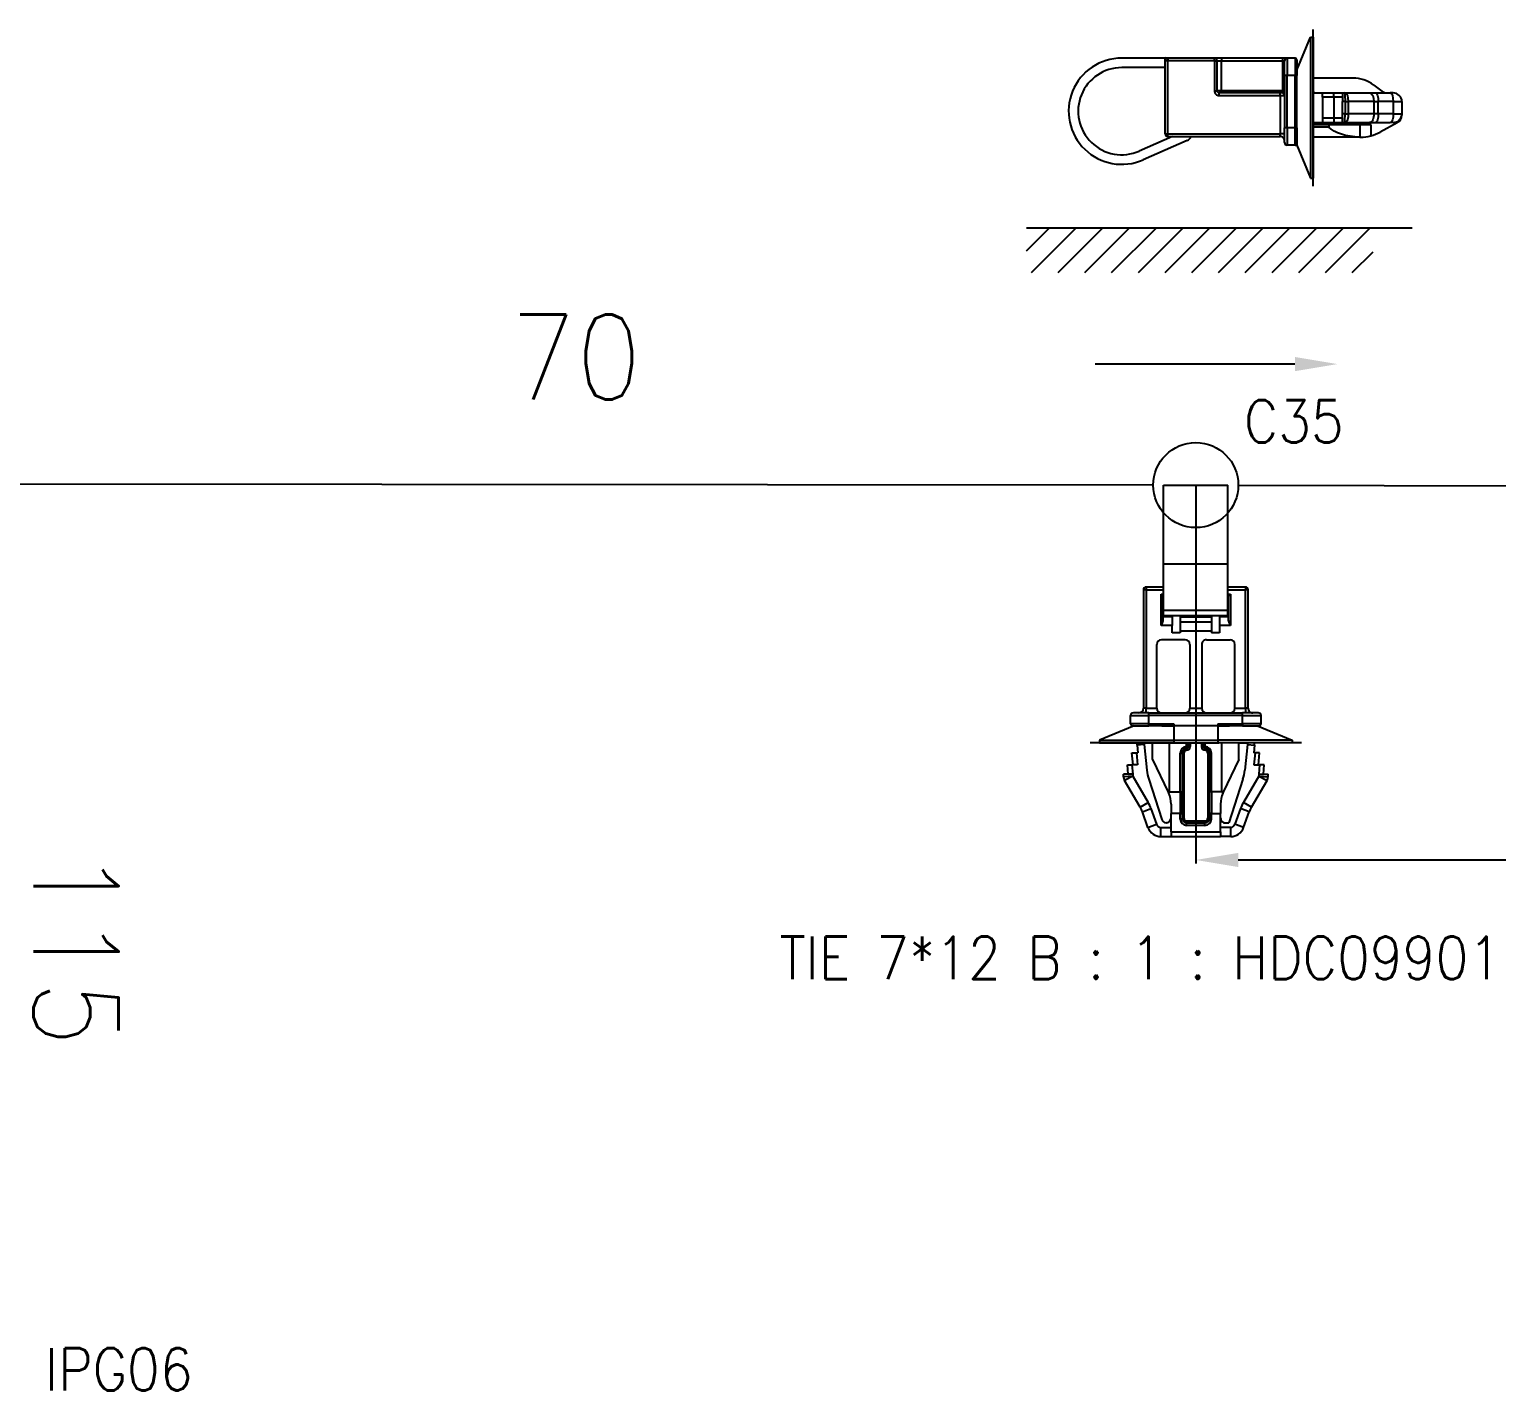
# Model space of a CAD drawing. Header units: inches. Extents: x 47316 to 59086, y 3141 to 11743.
# Drawn here: x 54160.4 to 54246.7, y 8569.3 to 8649.4 of the extents above; entities that cross this region are included whole.
import ezdxf

# ---------------------------------------------------------------- set-up
doc = ezdxf.new("R2010")
doc.units = ezdxf.units.IN
doc.header["$MEASUREMENT"] = 0
doc.styles.get("Standard").update_dxf_attribs({"font": ''})
doc.styles.get('Standard').set_extended_font_data('SimSun')
doc.linetypes.add('_VH_OTCON', pattern='A,0.0001,[7,VeSys.shx,S=0.1,R=0,X=0,Y=0],-0.4,[7,VeSys.shx,S=0.1,R=0,X=0,Y=0],-0.4,["X",Standard,S=1,R=0,X=-0.5,Y=-0.5],-0.0001,[7,VeSys.shx,S=0.1,R=0,X=0,Y=0],-0.4', length=1.2002)
doc.linetypes.add('_VH_UNTAPED', pattern='A,0.0001,[17,VeSys.shx,S=0.1,R=0,X=0,Y=0],-0.4', length=0.4001)

msp = doc.modelspace()

# ---------------------------------------------------------------- linework, layer by layer
at = {"color": 0, "lineweight": -2, "ltscale": 0.45}
msp.add_line((54235.89, 8640.182, 0), (54235.89, 8649.398, 0), dxfattribs=at)
at = {"color": 0, "lineweight": -2, "ltscale": 0.102775}
msp.add_line((54234.932, 8646.992, 0), (54235.736, 8648.937, 0), dxfattribs=at)
at = {"color": 0, "lineweight": -2, "ltscale": 0.404999}
for p, q in [((54235.736, 8648.937, 0), (54235.736, 8640.643, 0)), ((54235.89, 8648.937, 0), (54235.89, 8640.643, 0))]:
    msp.add_line(p, q, dxfattribs=at)
at = {"color": 0, "lineweight": -2, "ltscale": 0.0075}
for p, q in [((54235.736, 8648.937, 0), (54235.89, 8648.937, 0)), ((54227.354, 8647.709, 0), (54227.354, 8647.555, 0)), ((54230.094, 8647.555, 0), (54230.094, 8647.709, 0)), ((54230.503, 8647.709, 0), (54230.503, 8647.555, 0)), ((54234.087, 8647.709, 0), (54234.087, 8647.555, 0)), ((54227.354, 8647.555, 0), (54227.201, 8647.555, 0)), ((54230.094, 8647.555, 0), (54230.247, 8647.555, 0)), ((54234.369, 8646.685, 0), (54234.215, 8646.685, 0)), ((54230.094, 8645.789, 0), (54230.247, 8645.789, 0)), ((54230.375, 8645.507, 0), (54230.375, 8645.661, 0)), ((54233.959, 8645.507, 0), (54233.959, 8645.661, 0)), ((54227.201, 8643.254, 0), (54227.354, 8643.254, 0)), ((54227.354, 8643.101, 0), (54227.354, 8643.254, 0)), ((54233.959, 8643.101, 0), (54233.959, 8643.254, 0)), ((54234.369, 8643.613, 0), (54234.215, 8643.613, 0)), ((54235.736, 8640.643, 0), (54235.89, 8640.643, 0))]:
    msp.add_line(p, q, dxfattribs=at)
at = {"color": 0, "lineweight": -2, "ltscale": 0.125}
for p, q in [((54227.201, 8647.709, 0), (54224.641, 8647.709, 0)), ((54227.201, 8647.145, 0), (54224.641, 8647.145, 0))]:
    msp.add_line(p, q, dxfattribs=at)
at = {"color": 0, "lineweight": -2, "ltscale": 0.005579}
msp.add_line((54227.201, 8647.628, 0), (54227.201, 8647.742, 0), dxfattribs=at)
at = {"color": 0, "lineweight": -2, "ltscale": 0.003563}
msp.add_line((54227.201, 8647.555, 0), (54227.201, 8647.628, 0), dxfattribs=at)
at = {"color": 0, "lineweight": -2, "ltscale": 0.001345}
msp.add_line((54227.354, 8647.709, 0), (54227.327, 8647.709, 0), dxfattribs=at)
at = {"color": 0, "lineweight": -2, "ltscale": 0.13375}
for p, q in [((54230.094, 8647.709, 0), (54227.354, 8647.709, 0)), ((54230.094, 8647.555, 0), (54227.354, 8647.555, 0))]:
    msp.add_line(p, q, dxfattribs=at)
at = {"color": 0, "lineweight": -2, "ltscale": 0.02}
msp.add_line((54230.503, 8647.709, 0), (54230.094, 8647.709, 0), dxfattribs=at)
at = {"color": 0, "lineweight": -2, "ltscale": 0.175}
for p, q in [((54234.087, 8647.709, 0), (54230.503, 8647.709, 0)), ((54230.503, 8647.555, 0), (54234.087, 8647.555, 0)), ((54233.959, 8645.661, 0), (54230.375, 8645.661, 0)), ((54230.375, 8645.507, 0), (54233.959, 8645.507, 0)), ((54234.087, 8645.789, 0), (54230.503, 8645.789, 0))]:
    msp.add_line(p, q, dxfattribs=at)
at = {"color": 0, "lineweight": -2, "ltscale": 0.01375}
msp.add_line((54234.369, 8647.709, 0), (54234.087, 8647.709, 0), dxfattribs=at)
at = {"color": 0, "lineweight": -2, "ltscale": 0.05}
for p, q in [((54234.369, 8647.709, 0), (54234.369, 8646.685, 0)), ((54234.83, 8647.709, 0), (54234.83, 8646.685, 0)), ((54234.369, 8643.613, 0), (54234.369, 8642.589, 0)), ((54234.83, 8642.589, 0), (54234.83, 8643.613, 0))]:
    msp.add_line(p, q, dxfattribs=at)
at = {"color": 0, "lineweight": -2, "ltscale": 0.022501}
for p, q in [((54234.83, 8647.709, 0), (54234.369, 8647.709, 0)), ((54234.83, 8646.685, 0), (54234.369, 8646.685, 0)), ((54234.83, 8643.613, 0), (54234.369, 8643.613, 0)), ((54234.83, 8642.589, 0), (54234.369, 8642.589, 0))]:
    msp.add_line(p, q, dxfattribs=at)
at = {"color": 0, "lineweight": -2, "ltscale": 0.045}
for p, q in [((54234.932, 8647.606, 0), (54234.932, 8646.685, 0)), ((54234.932, 8643.613, 0), (54234.932, 8642.691, 0)), ((54236.811, 8643.792, 0), (54235.89, 8643.792, 0)), ((54236.811, 8643.648, 0), (54235.89, 8643.648, 0))]:
    msp.add_line(p, q, dxfattribs=at)
at = {"color": 0, "lineweight": -2, "ltscale": 0.208965}
msp.add_line((54227.201, 8643.275, 0), (54227.201, 8647.555, 0), dxfattribs=at)
at = {"color": 0, "lineweight": -2, "ltscale": 0.210001}
msp.add_line((54227.354, 8643.254, 0), (54227.354, 8647.555, 0), dxfattribs=at)
at = {"color": 0, "lineweight": -2, "ltscale": 0.08625}
for p, q in [((54230.094, 8647.555, 0), (54230.094, 8645.789, 0)), ((54230.247, 8645.789, 0), (54230.247, 8647.555, 0)), ((54230.503, 8645.789, 0), (54230.503, 8647.555, 0)), ((54234.087, 8647.555, 0), (54234.087, 8645.789, 0))]:
    msp.add_line(p, q, dxfattribs=at)
at = {"color": 0, "lineweight": -2, "ltscale": 0.0125}
for p, q in [((54230.247, 8647.555, 0), (54230.503, 8647.555, 0)), ((54230.503, 8645.789, 0), (54230.247, 8645.789, 0)), ((54233.959, 8645.507, 0), (54234.215, 8645.507, 0)), ((54236.453, 8645.405, 0), (54236.453, 8645.661, 0)), ((54237.118, 8645.405, 0), (54237.118, 8645.661, 0)), ((54236.453, 8644.176, 0), (54236.453, 8643.92, 0)), ((54237.118, 8644.176, 0), (54237.118, 8643.92, 0)), ((54234.215, 8643.254, 0), (54233.959, 8643.254, 0))]:
    msp.add_line(p, q, dxfattribs=at)
at = {"color": 0, "lineweight": -2, "ltscale": 0.00625}
for p, q in [((54234.087, 8647.555, 0), (54234.215, 8647.555, 0)), ((54230.503, 8645.789, 0), (54230.503, 8645.661, 0)), ((54234.087, 8645.661, 0), (54233.959, 8645.661, 0)), ((54234.215, 8645.789, 0), (54234.087, 8645.789, 0)), ((54234.087, 8645.789, 0), (54234.087, 8645.661, 0))]:
    msp.add_line(p, q, dxfattribs=at)
at = {"color": 0, "lineweight": -2, "ltscale": 0.0425}
for p, q in [((54234.215, 8646.685, 0), (54234.215, 8647.555, 0)), ((54234.215, 8642.742, 0), (54234.215, 8643.613, 0))]:
    msp.add_line(p, q, dxfattribs=at)
at = {"color": 0, "lineweight": -2, "ltscale": 0.15}
for p, q in [((54234.215, 8646.685, 0), (54234.215, 8643.613, 0)), ((54234.369, 8643.613, 0), (54234.369, 8646.685, 0)), ((54234.83, 8643.613, 0), (54234.83, 8646.685, 0)), ((54234.932, 8643.613, 0), (54234.932, 8646.685, 0))]:
    msp.add_line(p, q, dxfattribs=at)
at = {"color": 0, "lineweight": -2, "ltscale": 0.005}
for p, q in [((54234.83, 8646.685, 0), (54234.932, 8646.685, 0)), ((54234.83, 8643.613, 0), (54234.932, 8643.613, 0)), ((54234.83, 8642.589, 0), (54234.932, 8642.589, 0))]:
    msp.add_line(p, q, dxfattribs=at)
at = {"color": 0, "lineweight": -2, "ltscale": 0.114584}
msp.add_line((54238.236, 8646.531, 0), (54235.89, 8646.531, 0), dxfattribs=at)
at = {"color": 0, "lineweight": -2, "ltscale": 0.029166}
msp.add_line((54239.465, 8646.121, 0), (54239.943, 8645.763, 0), dxfattribs=at)
at = {"color": 0, "lineweight": -2, "ltscale": 0.110001}
msp.add_line((54233.959, 8645.507, 0), (54233.959, 8643.254, 0), dxfattribs=at)
at = {"color": 0, "lineweight": -2}
for p, q in [((54234.087, 8645.661, 0), (54234.09, 8645.66, 0)), ((54234.09, 8645.66, 0), (54234.097, 8645.658, 0)), ((54234.097, 8645.658, 0), (54234.122, 8645.636, 0)), ((54234.17, 8645.588, 0), (54234.208, 8645.536, 0)), ((54234.214, 8645.777, 0), (54234.207, 8645.745, 0)), ((54234.208, 8645.536, 0), (54234.215, 8645.507, 0)), ((54234.215, 8645.784, 0), (54234.214, 8645.777, 0)), ((54234.215, 8645.784, 0), (54234.215, 8645.785, 0)), ((54234.215, 8645.785, 0), (54234.215, 8645.784, 0)), ((54234.215, 8645.773, 0), (54234.215, 8645.784, 0)), ((54237.82, 8645.635, 0), (54237.748, 8645.661, 0)), ((54237.748, 8645.661, 0), (54237.749, 8645.66, 0)), ((54237.749, 8645.66, 0), (54237.749, 8645.66, 0)), ((54237.749, 8645.66, 0), (54237.75, 8645.659, 0)), ((54237.75, 8645.659, 0), (54237.752, 8645.656, 0)), ((54237.752, 8645.656, 0), (54237.755, 8645.646, 0)), ((54237.755, 8645.646, 0), (54237.766, 8645.536, 0)), ((54237.766, 8645.536, 0), (54237.776, 8645.149, 0)), ((54237.884, 8645.565, 0), (54237.82, 8645.635, 0)), ((54237.926, 8645.48, 0), (54237.884, 8645.565, 0)), ((54237.957, 8645.378, 0), (54237.926, 8645.48, 0)), ((54237.982, 8645.149, 0), (54237.957, 8645.378, 0)), ((54237.762, 8643.995, 0), (54237.776, 8644.432, 0)), ((54237.927, 8644.104, 0), (54237.969, 8644.267, 0)), ((54237.969, 8644.267, 0), (54237.982, 8644.432, 0)), ((54237.748, 8643.92, 0), (54237.786, 8643.927, 0)), ((54237.748, 8643.92, 0), (54237.75, 8643.921, 0)), ((54237.748, 8643.92, 0), (54237.748, 8643.92, 0)), ((54237.75, 8643.921, 0), (54237.751, 8643.923, 0)), ((54237.751, 8643.923, 0), (54237.753, 8643.929, 0)), ((54237.753, 8643.929, 0), (54237.762, 8643.995, 0)), ((54237.786, 8643.927, 0), (54237.855, 8643.978, 0)), ((54237.855, 8643.978, 0), (54237.927, 8644.104, 0)), ((54219.052, 8637.719, 0), (54241.708, 8637.719, 0)), ((54219.052, 8636.38, 0), (54220.391, 8637.719, 0)), ((54219.334, 8635.091, 0), (54221.963, 8637.719, 0)), ((54220.906, 8635.091, 0), (54223.534, 8637.719, 0)), ((54222.477, 8635.091, 0), (54225.106, 8637.719, 0)), ((54224.049, 8635.091, 0), (54226.677, 8637.719, 0)), ((54225.621, 8635.091, 0), (54228.249, 8637.719, 0)), ((54227.192, 8635.091, 0), (54229.82, 8637.719, 0)), ((54228.764, 8635.091, 0), (54231.392, 8637.719, 0)), ((54230.335, 8635.091, 0), (54232.963, 8637.719, 0)), ((54231.907, 8635.091, 0), (54234.535, 8637.719, 0)), ((54233.478, 8635.091, 0), (54236.106, 8637.719, 0)), ((54235.05, 8635.091, 0), (54237.678, 8637.719, 0)), ((54236.621, 8635.091, 0), (54239.25, 8637.719, 0)), ((54238.193, 8635.091, 0), (54239.415, 8636.313, 0)), ((54228.997, 8622.539), (54228.997, 8600.354)), ((54231.497, 8600.554), (54299.575, 8600.554))]:
    msp.add_line(p, q, dxfattribs=at)
at = {"color": 0, "lineweight": -2, "ltscale": 0.003308}
msp.add_line((54234.122, 8645.636, 0), (54234.17, 8645.588, 0), dxfattribs=at)
at = {"color": 0, "lineweight": -2, "ltscale": 2.74658e-05}
msp.add_line((54234.215, 8645.772, 0), (54234.215, 8645.773, 0), dxfattribs=at)
msp.add_line((54234.215, 8645.772, 0), (54234.215, 8645.773, 0), dxfattribs=at)
msp.add_line((54234.215, 8645.772, 0), (54234.215, 8645.773, 0), dxfattribs=at)
at = {"color": 0, "lineweight": -2, "ltscale": 0.001476}
for p, q in [((54235.987, 8645.661, 0), (54236.017, 8645.661, 0)), ((54235.987, 8643.92, 0), (54236.017, 8643.92, 0))]:
    msp.add_line(p, q, dxfattribs=at)
at = {"color": 0, "lineweight": -2, "ltscale": 0.021278}
for p, q in [((54236.017, 8645.661, 0), (54236.453, 8645.661, 0)), ((54236.017, 8643.92, 0), (54236.453, 8643.92, 0))]:
    msp.add_line(p, q, dxfattribs=at)
at = {"color": 0, "lineweight": -2, "ltscale": 0.0325}
for p, q in [((54236.453, 8645.661, 0), (54237.118, 8645.661, 0)), ((54237.118, 8645.405, 0), (54236.453, 8645.405, 0)), ((54237.118, 8644.176, 0), (54236.453, 8644.176, 0)), ((54236.453, 8643.92, 0), (54237.118, 8643.92, 0))]:
    msp.add_line(p, q, dxfattribs=at)
at = {"color": 0, "lineweight": -2, "ltscale": 0.060001}
for p, q in [((54236.453, 8645.405, 0), (54236.453, 8644.176, 0)), ((54237.118, 8645.405, 0), (54237.118, 8644.176, 0))]:
    msp.add_line(p, q, dxfattribs=at)
at = {"color": 0, "lineweight": -2, "ltscale": 0.025}
for p, q in [((54237.118, 8645.661, 0), (54237.63, 8645.661, 0)), ((54237.63, 8645.405, 0), (54237.118, 8645.405, 0)), ((54237.63, 8645.661, 0), (54237.63, 8645.149, 0)), ((54237.63, 8644.176, 0), (54237.118, 8644.176, 0)), ((54237.63, 8643.92, 0), (54237.63, 8644.432, 0)), ((54237.118, 8643.92, 0), (54237.63, 8643.92, 0))]:
    msp.add_line(p, q, dxfattribs=at)
at = {"color": 0, "lineweight": -2, "ltscale": 0.005732}
for p, q in [((54237.63, 8645.661, 0), (54237.748, 8645.661, 0)), ((54237.63, 8643.92, 0), (54237.748, 8643.92, 0))]:
    msp.add_line(p, q, dxfattribs=at)
at = {"color": 0, "lineweight": -2, "ltscale": 0.007086}
for p, q in [((54237.776, 8645.149, 0), (54237.63, 8645.149, 0)), ((54237.776, 8644.432, 0), (54237.63, 8644.432, 0))]:
    msp.add_line(p, q, dxfattribs=at)
at = {"color": 0, "lineweight": -2, "ltscale": 0.035001}
for p, q in [((54237.63, 8644.432, 0), (54237.63, 8645.149, 0)), ((54237.776, 8645.149, 0), (54237.776, 8644.432, 0)), ((54237.982, 8644.432, 0), (54237.982, 8645.149, 0)), ((54239.473, 8645.149, 0), (54239.473, 8644.432, 0)), ((54239.728, 8644.432, 0), (54239.728, 8645.149, 0)), ((54240.604, 8645.149, 0), (54240.604, 8644.432, 0)), ((54241.112, 8645.149, 0), (54241.112, 8644.432, 0))]:
    msp.add_line(p, q, dxfattribs=at)
at = {"color": 0, "lineweight": -2, "ltscale": 0.071613}
for p, q in [((54237.748, 8645.661, 0), (54239.214, 8645.661, 0)), ((54237.748, 8643.92, 0), (54239.214, 8643.92, 0))]:
    msp.add_line(p, q, dxfattribs=at)
at = {"color": 0, "lineweight": -2, "ltscale": 0.010089}
for p, q in [((54237.776, 8645.149, 0), (54237.982, 8645.149, 0)), ((54237.776, 8644.432, 0), (54237.982, 8644.432, 0))]:
    msp.add_line(p, q, dxfattribs=at)
at = {"color": 0, "lineweight": -2, "ltscale": 0.072781}
for p, q in [((54239.473, 8645.149, 0), (54237.982, 8645.149, 0)), ((54239.473, 8644.432, 0), (54237.982, 8644.432, 0))]:
    msp.add_line(p, q, dxfattribs=at)
at = {"color": 0, "lineweight": -2, "ltscale": 0.016626}
for p, q in [((54239.214, 8645.661, 0), (54239.555, 8645.661, 0)), ((54239.214, 8643.92, 0), (54239.555, 8643.92, 0))]:
    msp.add_line(p, q, dxfattribs=at)
at = {"color": 0, "lineweight": -2, "ltscale": 0.012469}
for p, q in [((54239.473, 8645.149, 0), (54239.728, 8645.149, 0)), ((54239.728, 8644.432, 0), (54239.473, 8644.432, 0))]:
    msp.add_line(p, q, dxfattribs=at)
at = {"color": 0, "lineweight": -2, "ltscale": 0.042757}
for p, q in [((54239.555, 8645.661, 0), (54240.431, 8645.661, 0)), ((54240.604, 8645.149, 0), (54239.728, 8645.149, 0)), ((54240.604, 8644.432, 0), (54239.728, 8644.432, 0)), ((54239.555, 8643.92, 0), (54240.431, 8643.92, 0))]:
    msp.add_line(p, q, dxfattribs=at)
at = {"color": 0, "lineweight": -2, "ltscale": 0.001286}
msp.add_line((54240.088, 8645.661, 0), (54240.088, 8645.687, 0), dxfattribs=at)
at = {"color": 0, "lineweight": -2, "ltscale": 0.008273}
for p, q in [((54240.6, 8645.661, 0), (54240.431, 8645.661, 0)), ((54240.6, 8643.92, 0), (54240.431, 8643.92, 0))]:
    msp.add_line(p, q, dxfattribs=at)
at = {"color": 0, "lineweight": -2, "ltscale": 0.024818}
for p, q in [((54240.604, 8645.149, 0), (54241.112, 8645.149, 0)), ((54240.604, 8644.432, 0), (54241.112, 8644.432, 0))]:
    msp.add_line(p, q, dxfattribs=at)
at = {"color": 0, "lineweight": -2, "ltscale": 0.00419}
msp.add_line((54241.112, 8644.432, 0), (54241.112, 8644.346, 0), dxfattribs=at)
at = {"color": 0, "lineweight": -2, "ltscale": 9.00947e-05}
msp.add_line((54227.202, 8643.274, 0), (54227.201, 8643.275, 0), dxfattribs=at)
at = {"color": 0, "lineweight": -2, "ltscale": 0.000974045}
msp.add_line((54227.201, 8643.254, 0), (54227.202, 8643.274, 0), dxfattribs=at)
at = {"color": 0, "lineweight": -2, "ltscale": 0.3225}
for p, q in [((54227.354, 8643.254, 0), (54233.959, 8643.254, 0)), ((54227.354, 8643.101, 0), (54233.959, 8643.101, 0))]:
    msp.add_line(p, q, dxfattribs=at)
at = {"color": 0, "lineweight": -2, "ltscale": 0.089438}
msp.add_line((54238.643, 8643.792, 0), (54236.811, 8643.792, 0), dxfattribs=at)
at = {"color": 0, "lineweight": -2, "ltscale": 0.007027}
msp.add_line((54236.811, 8643.792, 0), (54236.811, 8643.648, 0), dxfattribs=at)
at = {"color": 0, "lineweight": -2, "ltscale": 0.036124}
msp.add_line((54238.643, 8643.792, 0), (54238.643, 8643.052, 0), dxfattribs=at)
at = {"color": 0, "lineweight": -2, "ltscale": 0.032304}
msp.add_line((54239.305, 8643.792, 0), (54238.643, 8643.792, 0), dxfattribs=at)
at = {"color": 0, "lineweight": -2, "ltscale": 0.031718}
msp.add_line((54239.305, 8643.142, 0), (54239.305, 8643.792, 0), dxfattribs=at)
at = {"color": 0, "lineweight": -2, "ltscale": 0.056026}
msp.add_line((54240.842, 8643.895, 0), (54239.83, 8643.353, 0), dxfattribs=at)
at = {"color": 0, "lineweight": -2, "ltscale": 0.103879}
msp.add_line((54227.62, 8643.101, 0), (54225.673, 8642.243, 0), dxfattribs=at)
at = {"color": 0, "lineweight": -2, "ltscale": 0.137786}
msp.add_line((54228.482, 8642.865, 0), (54225.9, 8641.727, 0), dxfattribs=at)
at = {"color": 0, "lineweight": -2, "ltscale": 0.005023}
msp.add_line((54234.932, 8642.691, 0), (54234.932, 8642.589, 0), dxfattribs=at)
at = {"color": 0, "lineweight": -2, "ltscale": 0.102785}
msp.add_line((54234.932, 8642.588, 0), (54235.736, 8640.643, 0), dxfattribs=at)
at = {"color": 0, "lineweight": -2, "ltscale": 0.133392}
msp.add_line((54238.622, 8643.049, 0), (54235.89, 8643.049, 0), dxfattribs=at)
at = {"color": 0, "lineweight": -2, "ltscale": 0.003716}
msp.add_line((54238.698, 8643.051, 0), (54238.622, 8643.049, 0), dxfattribs=at)
at = {"color": 0, "lineweight": -2, "ltscale": 0.00267}
msp.add_line((54238.643, 8643.052, 0), (54238.698, 8643.051, 0), dxfattribs=at)
at = {"color": 7, "lineweight": -2}
msp.add_line((54234.825, 8629.714), (54223.077, 8629.714), dxfattribs=at)
at = {"color": 0, "linetype": '_VH_OTCON', "lineweight": -2, "ltscale": 5}
for p, q in [((54226.497, 8622.601), (54158.166, 8622.647)), ((54231.497, 8622.594), (54320.18, 8622.434))]:
    msp.add_line(p, q, dxfattribs=at)
at = {"color": 0, "lineweight": -3, "ltscale": 0.213993}
for p, q in [((54227.107, 8617.977), (54227.107, 8622.599)), ((54230.887, 8617.977), (54230.887, 8622.599))]:
    msp.add_line(p, q, dxfattribs=at)
at = {"color": 0, "lineweight": -3, "ltscale": 0.175}
for p, q in [((54227.107, 8622.599), (54230.887, 8622.599)), ((54227.107, 8617.977), (54230.887, 8617.977)), ((54227.107, 8615.253), (54230.887, 8615.253)), ((54227.107, 8614.931), (54230.887, 8614.931))]:
    msp.add_line(p, q, dxfattribs=at)
at = {"color": 0, "lineweight": -3, "ltscale": 0.126088}
for p, q in [((54227.107, 8615.253), (54227.107, 8617.977)), ((54230.887, 8615.253), (54230.887, 8617.977))]:
    msp.add_line(p, q, dxfattribs=at)
at = {"color": 0, "lineweight": -3, "ltscale": 0.047501}
for p, q in [((54227.107, 8616.605), (54226.081, 8616.605)), ((54231.913, 8616.605), (54230.887, 8616.605)), ((54226.081, 8616.443), (54227.107, 8616.443)), ((54230.887, 8616.443), (54231.913, 8616.443))]:
    msp.add_line(p, q, dxfattribs=at)
at = {"color": 0, "lineweight": -3, "ltscale": 0.0075}
for p, q in [((54226.081, 8616.605), (54226.081, 8616.443)), ((54231.913, 8616.605), (54231.913, 8616.443)), ((54226.081, 8616.443), (54225.919, 8616.443)), ((54232.075, 8616.443), (54231.913, 8616.443)), ((54226.081, 8609.477), (54225.919, 8609.477)), ((54226.243, 8609.045), (54226.243, 8609.207)), ((54231.751, 8609.045), (54231.751, 8609.207)), ((54232.075, 8609.477), (54231.913, 8609.477)), ((54223.327, 8607.603), (54223.327, 8607.441)), ((54227.701, 8607.603), (54227.701, 8607.441)), ((54230.293, 8607.603), (54230.293, 8607.441)), ((54234.667, 8607.603), (54234.667, 8607.441))]:
    msp.add_line(p, q, dxfattribs=at)
at = {"color": 0, "lineweight": -3, "ltscale": 0.3225}
for p, q in [((54225.919, 8616.443), (54225.919, 8609.477)), ((54226.081, 8616.443), (54226.081, 8609.477)), ((54231.913, 8609.477), (54231.913, 8616.443)), ((54232.075, 8609.477), (54232.075, 8616.443))]:
    msp.add_line(p, q, dxfattribs=at)
at = {"color": 0, "lineweight": -3, "ltscale": 0.006325}
for p, q in [((54227.055, 8616.089), (54226.959, 8616.186)), ((54230.939, 8616.089), (54231.036, 8616.186))]:
    msp.add_line(p, q, dxfattribs=at)
at = {"color": 0, "lineweight": -3, "ltscale": 0.08559}
for p, q in [((54226.959, 8614.337), (54226.959, 8616.186)), ((54231.036, 8616.186), (54231.036, 8614.337))]:
    msp.add_line(p, q, dxfattribs=at)
at = {"color": 0, "lineweight": -3, "ltscale": 0.006876}
for p, q in [((54226.959, 8616.186), (54227.107, 8616.186)), ((54230.887, 8616.186), (54231.036, 8616.186))]:
    msp.add_line(p, q, dxfattribs=at)
at = {"color": 0, "lineweight": -3, "ltscale": 0.002403}
for p, q in [((54227.107, 8616.089), (54227.055, 8616.089)), ((54230.939, 8616.089), (54230.887, 8616.089))]:
    msp.add_line(p, q, dxfattribs=at)
at = {"color": 0, "lineweight": -3, "ltscale": 0.065}
for p, q in [((54227.067, 8616.065), (54227.067, 8614.661)), ((54230.928, 8614.661), (54230.928, 8616.065))]:
    msp.add_line(p, q, dxfattribs=at)
at = {"color": 0, "lineweight": -3, "ltscale": 0.001875}
for p, q in [((54227.067, 8615.75), (54227.107, 8615.75)), ((54230.887, 8615.75), (54230.928, 8615.75)), ((54227.067, 8615.579), (54227.107, 8615.579)), ((54230.887, 8615.579), (54230.928, 8615.579))]:
    msp.add_line(p, q, dxfattribs=at)
at = {"color": 0, "lineweight": -3, "ltscale": 0.025}
for p, q in [((54227.067, 8614.877), (54227.607, 8614.877)), ((54227.607, 8614.877), (54227.607, 8614.337)), ((54230.388, 8614.877), (54230.388, 8614.337)), ((54230.388, 8614.877), (54230.928, 8614.877)), ((54225.29, 8605.605), (54224.75, 8605.605)), ((54232.704, 8605.605), (54233.244, 8605.605)), ((54228.079, 8603.285), (54227.539, 8603.285)), ((54229.915, 8603.285), (54230.455, 8603.285)), ((54226.948, 8601.933), (54226.948, 8602.473)), ((54231.047, 8601.933), (54231.047, 8602.473))]:
    msp.add_line(p, q, dxfattribs=at)
at = {"color": 0, "lineweight": -3, "ltscale": 0.014919}
for p, q in [((54227.107, 8614.931), (54227.107, 8615.253)), ((54230.887, 8614.931), (54230.887, 8615.253))]:
    msp.add_line(p, q, dxfattribs=at)
at = {"color": 0, "lineweight": -3, "ltscale": 0.001888}
for p, q in [((54228.079, 8614.931), (54228.079, 8614.89)), ((54229.915, 8614.931), (54229.915, 8614.89))]:
    msp.add_line(p, q, dxfattribs=at)
at = {"color": 0, "lineweight": -3, "ltscale": 0.003008}
for p, q in [((54228.079, 8614.89), (54228.079, 8614.825)), ((54229.915, 8614.89), (54229.915, 8614.825))]:
    msp.add_line(p, q, dxfattribs=at)
at = {"color": 0, "lineweight": -3, "ltscale": 0.085001}
for p, q in [((54229.915, 8614.89), (54228.079, 8614.89)), ((54229.915, 8614.825), (54228.079, 8614.825)), ((54229.915, 8614.535), (54228.079, 8614.535)), ((54229.915, 8614.004), (54228.079, 8614.004))]:
    msp.add_line(p, q, dxfattribs=at)
at = {"color": 0, "lineweight": -3, "ltscale": 0.013433}
for p, q in [((54228.079, 8614.825), (54228.079, 8614.535)), ((54229.915, 8614.825), (54229.915, 8614.535))]:
    msp.add_line(p, q, dxfattribs=at)
at = {"color": 0, "lineweight": -3, "ltscale": 0.03}
for p, q in [((54227.607, 8614.337), (54226.959, 8614.337)), ((54231.036, 8614.337), (54230.388, 8614.337))]:
    msp.add_line(p, q, dxfattribs=at)
at = {"color": 0, "lineweight": -3, "ltscale": 0.02}
for p, q in [((54227.607, 8613.905), (54227.607, 8614.337)), ((54230.388, 8614.337), (54230.388, 8613.905))]:
    msp.add_line(p, q, dxfattribs=at)
at = {"color": 0, "lineweight": -3, "ltscale": 0.024584}
for p, q in [((54228.079, 8614.535), (54228.079, 8614.004)), ((54229.915, 8614.535), (54229.915, 8614.004))]:
    msp.add_line(p, q, dxfattribs=at)
at = {"color": 0, "lineweight": -3, "ltscale": 0.004588}
for p, q in [((54228.079, 8614.004), (54228.079, 8613.905)), ((54229.915, 8614.004), (54229.915, 8613.905))]:
    msp.add_line(p, q, dxfattribs=at)
at = {"color": 0, "lineweight": -3, "ltscale": 0.17375}
for p, q in [((54226.702, 8609.477), (54226.702, 8613.23)), ((54228.646, 8613.23), (54228.646, 8609.477)), ((54229.348, 8613.23), (54229.348, 8609.477)), ((54231.292, 8609.477), (54231.292, 8613.23))]:
    msp.add_line(p, q, dxfattribs=at)
at = {"color": 0, "lineweight": -3, "ltscale": 0.064999}
for p, q in [((54228.376, 8613.5), (54226.972, 8613.5)), ((54229.618, 8613.5), (54231.022, 8613.5))]:
    msp.add_line(p, q, dxfattribs=at)
at = {"color": 0, "lineweight": -3, "ltscale": 0.021875}
for p, q in [((54228.079, 8613.905), (54227.607, 8613.905)), ((54230.388, 8613.905), (54229.915, 8613.905))]:
    msp.add_line(p, q, dxfattribs=at)
at = {"color": 0, "lineweight": -3, "ltscale": 0.05}
for p, q in [((54225.163, 8609.045), (54226.243, 8609.045)), ((54231.751, 8609.045), (54232.831, 8609.045)), ((54226.243, 8608.559), (54225.163, 8608.559)), ((54232.831, 8608.559), (54231.751, 8608.559)), ((54228.457, 8602.851), (54229.537, 8602.851)), ((54228.457, 8602.743), (54229.537, 8602.743)), ((54229.537, 8602.584), (54228.457, 8602.584))]:
    msp.add_line(p, q, dxfattribs=at)
at = {"color": 0, "lineweight": -3, "ltscale": 0.022501}
for p, q in [((54225.163, 8608.559), (54225.163, 8609.045)), ((54226.243, 8608.559), (54226.243, 8609.045)), ((54231.751, 8608.559), (54231.751, 8609.045)), ((54232.831, 8608.559), (54232.831, 8609.045))]:
    msp.add_line(p, q, dxfattribs=at)
at = {"color": 0, "lineweight": -3, "ltscale": 0.0425}
for p, q in [((54226.243, 8609.207), (54225.325, 8609.207)), ((54232.669, 8609.207), (54231.751, 8609.207))]:
    msp.add_line(p, q, dxfattribs=at)
at = {"color": 0, "lineweight": -3, "ltscale": 0.028751}
for p, q in [((54226.081, 8609.477), (54226.702, 8609.477)), ((54231.292, 8609.477), (54231.913, 8609.477))]:
    msp.add_line(p, q, dxfattribs=at)
at = {"color": 0, "lineweight": -3, "ltscale": 0.0125}
for p, q in [((54226.081, 8609.207), (54226.081, 8609.477)), ((54231.913, 8609.477), (54231.913, 8609.207))]:
    msp.add_line(p, q, dxfattribs=at)
at = {"color": 0, "lineweight": -3, "ltscale": 0.254999}
for p, q in [((54226.243, 8609.207), (54231.751, 8609.207)), ((54231.751, 8609.045), (54226.243, 8609.045))]:
    msp.add_line(p, q, dxfattribs=at)
at = {"color": 0, "lineweight": -3, "ltscale": 0.032501}
msp.add_line((54228.646, 8609.477), (54229.348, 8609.477), dxfattribs=at)
at = {"color": 0, "lineweight": -3, "ltscale": 0.102777}
for p, q in [((54225.379, 8608.451), (54223.327, 8607.603)), ((54232.616, 8608.451), (54234.667, 8607.603))]:
    msp.add_line(p, q, dxfattribs=at)
at = {"color": 0, "lineweight": -3, "ltscale": 0.045001}
for p, q in [((54225.271, 8608.451), (54226.243, 8608.451)), ((54231.751, 8608.451), (54232.723, 8608.451))]:
    msp.add_line(p, q, dxfattribs=at)
at = {"color": 0, "lineweight": -3, "ltscale": 0.067499}
for p, q in [((54226.243, 8608.559), (54227.701, 8608.559)), ((54230.293, 8608.559), (54231.751, 8608.559))]:
    msp.add_line(p, q, dxfattribs=at)
at = {"color": 0, "lineweight": -3, "ltscale": 0.005}
for p, q in [((54226.243, 8608.451), (54226.243, 8608.559)), ((54227.701, 8608.559), (54227.701, 8608.451)), ((54230.293, 8608.559), (54230.293, 8608.451)), ((54231.751, 8608.559), (54231.751, 8608.451)), ((54228.444, 8607.219), (54228.552, 8607.219)), ((54228.444, 8607.219), (54228.447, 8607.111)), ((54228.451, 8607.003), (54228.447, 8607.111)), ((54228.66, 8607.219), (54228.552, 8607.219)), ((54229.335, 8607.219), (54229.443, 8607.219)), ((54229.551, 8607.219), (54229.443, 8607.219)), ((54229.543, 8607.003), (54229.547, 8607.111)), ((54229.551, 8607.219), (54229.547, 8607.111)), ((54228.079, 8606.841), (54228.187, 8606.841)), ((54228.295, 8606.841), (54228.187, 8606.841)), ((54229.699, 8606.841), (54229.807, 8606.841)), ((54229.915, 8606.841), (54229.807, 8606.841)), ((54228.079, 8604.56), (54228.187, 8604.56)), ((54229.915, 8604.56), (54229.807, 8604.56)), ((54228.295, 8603.013), (54228.187, 8603.013)), ((54228.457, 8602.851), (54228.457, 8602.743)), ((54229.537, 8602.851), (54229.537, 8602.743)), ((54229.699, 8603.013), (54229.807, 8603.013))]:
    msp.add_line(p, q, dxfattribs=at)
at = {"color": 0, "lineweight": -3, "ltscale": 0.035016}
msp.add_line((54226.999, 8608.451), (54226.243, 8608.451), dxfattribs=at)
at = {"color": 0, "lineweight": -3, "ltscale": 0.032477}
msp.add_line((54227, 8608.451), (54227.701, 8608.451), dxfattribs=at)
at = {"color": 0, "lineweight": -3, "ltscale": 0.004885}
msp.add_line((54227.247, 8608.471), (54227.351, 8608.488), dxfattribs=at)
at = {"color": 0, "lineweight": -3, "ltscale": 0.120001}
for p, q in [((54230.293, 8608.451), (54227.701, 8608.451)), ((54227.701, 8607.603), (54230.293, 8607.603)), ((54227.701, 8607.441), (54230.293, 8607.441))]:
    msp.add_line(p, q, dxfattribs=at)
at = {"color": 0, "lineweight": -3, "ltscale": 0.039266}
msp.add_line((54227.701, 8608.451), (54227.701, 8607.603), dxfattribs=at)
at = {"color": 0, "lineweight": -3, "ltscale": 0.031544}
msp.add_line((54230.293, 8608.451), (54230.975, 8608.451), dxfattribs=at)
at = {"color": 0, "lineweight": -3, "ltscale": 0.039263}
msp.add_line((54230.293, 8608.451), (54230.293, 8607.603), dxfattribs=at)
at = {"color": 0, "lineweight": -3, "ltscale": 0.034947}
msp.add_line((54231.751, 8608.451), (54230.996, 8608.451), dxfattribs=at)
at = {"color": 0, "lineweight": -3, "ltscale": 0.224985}
for p, q in [((54227.647, 8607.441), (54222.787, 8607.441)), ((54235.207, 8607.441), (54230.347, 8607.441))]:
    msp.add_line(p, q, dxfattribs=at)
at = {"color": 0, "lineweight": -3, "ltscale": 0.202499}
for p, q in [((54223.327, 8607.603), (54227.701, 8607.603)), ((54223.327, 8607.441), (54227.701, 8607.441)), ((54234.667, 8607.603), (54230.293, 8607.603)), ((54234.667, 8607.441), (54230.293, 8607.441))]:
    msp.add_line(p, q, dxfattribs=at)
at = {"color": 0, "lineweight": -3, "ltscale": 0.006246}
for p, q in [((54225.553, 8607.306), (54225.541, 8607.441)), ((54232.442, 8607.306), (54232.453, 8607.441))]:
    msp.add_line(p, q, dxfattribs=at)
at = {"color": 0, "lineweight": -3, "ltscale": 0.018793}
for p, q in [((54225.957, 8607.338), (54225.553, 8607.306)), ((54232.037, 8607.338), (54232.442, 8607.306))]:
    msp.add_line(p, q, dxfattribs=at)
at = {"color": 0, "lineweight": -3, "ltscale": 0.02136}
for p, q in [((54225.553, 8607.306), (54225.593, 8606.847)), ((54232.442, 8607.306), (54232.401, 8606.847))]:
    msp.add_line(p, q, dxfattribs=at)
at = {"color": 0, "lineweight": -3, "ltscale": 0.004774}
for p, q in [((54225.946, 8607.441), (54225.957, 8607.338)), ((54232.048, 8607.441), (54232.037, 8607.338))]:
    msp.add_line(p, q, dxfattribs=at)
at = {"color": 0, "lineweight": -3, "ltscale": 0.02375}
for p, q in [((54225.946, 8607.441), (54226.459, 8607.441)), ((54225.946, 8607.441), (54226.459, 8607.441)), ((54232.048, 8607.441), (54231.535, 8607.441)), ((54231.535, 8607.441), (54232.048, 8607.441))]:
    msp.add_line(p, q, dxfattribs=at)
at = {"color": 0, "lineweight": -3, "ltscale": 0.070051}
for p, q in [((54225.957, 8607.338), (54226.12, 8605.834)), ((54232.037, 8607.338), (54231.874, 8605.834))]:
    msp.add_line(p, q, dxfattribs=at)
at = {"color": 0, "lineweight": -3, "ltscale": 0.045}
for p, q in [((54226.459, 8606.469), (54226.459, 8607.441)), ((54231.535, 8606.469), (54231.535, 8607.441))]:
    msp.add_line(p, q, dxfattribs=at)
at = {"color": 0, "lineweight": -3, "ltscale": 0.133392}
for p, q in [((54227.459, 8604.56), (54227.459, 8607.441)), ((54230.536, 8604.56), (54230.536, 8607.441))]:
    msp.add_line(p, q, dxfattribs=at)
at = {"color": 0, "lineweight": -3, "ltscale": 0.125}
msp.add_line((54227.647, 8607.441), (54230.347, 8607.441), dxfattribs=at)
at = {"color": 0, "lineweight": -3, "ltscale": 0.010281}
for p, q in [((54228.444, 8607.219), (54228.444, 8607.441)), ((54228.552, 8607.441), (54228.552, 8607.219)), ((54228.66, 8607.441), (54228.66, 8607.219)), ((54229.335, 8607.441), (54229.335, 8607.219)), ((54229.443, 8607.441), (54229.443, 8607.219)), ((54229.551, 8607.219), (54229.551, 8607.441))]:
    msp.add_line(p, q, dxfattribs=at)
at = {"color": 0, "lineweight": -3, "ltscale": 0.012549}
for p, q in [((54225.243, 8606.847), (54225.514, 8606.847)), ((54232.751, 8606.847), (54232.48, 8606.847))]:
    msp.add_line(p, q, dxfattribs=at)
at = {"color": 0, "lineweight": -3, "ltscale": 0.032624}
for p, q in [((54225.305, 8606.145), (54225.243, 8606.847)), ((54225.514, 8606.847), (54225.576, 8606.145)), ((54232.48, 8606.847), (54232.418, 8606.145)), ((54232.689, 8606.145), (54232.751, 8606.847))]:
    msp.add_line(p, q, dxfattribs=at)
at = {"color": 0, "lineweight": -3, "ltscale": 0.003627}
for p, q in [((54225.514, 8606.847), (54225.593, 8606.847)), ((54232.48, 8606.847), (54232.401, 8606.847))]:
    msp.add_line(p, q, dxfattribs=at)
at = {"color": 0, "lineweight": -3, "ltscale": 0.099102}
for p, q in [((54226.459, 8606.469), (54227.381, 8604.537)), ((54231.535, 8606.469), (54230.613, 8604.537))]:
    msp.add_line(p, q, dxfattribs=at)
at = {"color": 0, "lineweight": -3, "ltscale": 0.105621}
for p, q in [((54228.079, 8604.56), (54228.079, 8606.841)), ((54228.187, 8606.841), (54228.187, 8604.56)), ((54229.807, 8606.841), (54229.807, 8604.56)), ((54229.915, 8604.56), (54229.915, 8606.841))]:
    msp.add_line(p, q, dxfattribs=at)
at = {"color": 0, "lineweight": -3, "ltscale": 0.17723}
for p, q in [((54228.295, 8606.841), (54228.295, 8603.013)), ((54229.699, 8606.841), (54229.699, 8603.013))]:
    msp.add_line(p, q, dxfattribs=at)
at = {"color": 0, "lineweight": -3, "ltscale": 0.007086}
for p, q in [((54224.75, 8605.452), (54224.75, 8605.605)), ((54233.244, 8605.452), (54233.244, 8605.605))]:
    msp.add_line(p, q, dxfattribs=at)
at = {"color": 0, "lineweight": -3, "ltscale": 0.025037}
for p, q in [((54225.29, 8605.481), (54224.75, 8605.452)), ((54225.29, 8605.481), (54224.809, 8605.234)), ((54232.704, 8605.481), (54233.185, 8605.234)), ((54232.704, 8605.481), (54233.244, 8605.452))]:
    msp.add_line(p, q, dxfattribs=at)
at = {"color": 0, "lineweight": -3, "ltscale": 0.012547}
for p, q in [((54224.974, 8606.145), (54225.245, 8606.145)), ((54233.021, 8606.145), (54232.75, 8606.145))]:
    msp.add_line(p, q, dxfattribs=at)
at = {"color": 0, "lineweight": -3, "ltscale": 0.025095}
for p, q in [((54225.021, 8605.605), (54224.974, 8606.145)), ((54225.245, 8606.145), (54225.292, 8605.605)), ((54232.75, 8606.145), (54232.702, 8605.605)), ((54232.973, 8605.605), (54233.021, 8606.145))]:
    msp.add_line(p, q, dxfattribs=at)
at = {"color": 0, "lineweight": -3, "ltscale": 0.015334}
for p, q in [((54225.576, 8606.145), (54225.245, 8606.145)), ((54232.418, 8606.145), (54232.75, 8606.145))]:
    msp.add_line(p, q, dxfattribs=at)
at = {"color": 0, "lineweight": -3, "ltscale": 7.17163e-05}
for p, q in [((54225.292, 8605.605), (54225.29, 8605.605)), ((54232.702, 8605.605), (54232.704, 8605.605))]:
    msp.add_line(p, q, dxfattribs=at)
at = {"color": 0, "lineweight": -3, "ltscale": 0.005732}
for p, q in [((54225.29, 8605.605), (54225.29, 8605.481)), ((54232.704, 8605.605), (54232.704, 8605.481))]:
    msp.add_line(p, q, dxfattribs=at)
at = {"color": 0, "lineweight": -3, "ltscale": 0.082939}
for p, q in [((54225.29, 8605.481), (54226.194, 8603.934)), ((54232.704, 8605.481), (54231.8, 8603.934))]:
    msp.add_line(p, q, dxfattribs=at)
at = {"color": 0, "lineweight": -3, "ltscale": 0.11525}
msp.add_line((54226.233, 8605.301), (54226.993, 8602.93), dxfattribs=at)
at = {"color": 0, "lineweight": -3, "ltscale": 0.124371}
msp.add_line((54231.761, 8605.301), (54230.941, 8602.743), dxfattribs=at)
at = {"color": 0, "lineweight": -3, "ltscale": 0.084292}
for p, q in [((54225.728, 8603.662), (54224.809, 8605.234)), ((54232.266, 8603.662), (54233.185, 8605.234))]:
    msp.add_line(p, q, dxfattribs=at)
at = {"color": 0, "lineweight": -3, "ltscale": 0.002931}
for p, q in [((54227.381, 8604.537), (54227.407, 8604.479)), ((54230.613, 8604.537), (54230.587, 8604.479))]:
    msp.add_line(p, q, dxfattribs=at)
at = {"color": 0, "lineweight": -3, "ltscale": 0.004412}
for p, q in [((54227.407, 8604.479), (54227.459, 8604.56)), ((54230.587, 8604.479), (54230.536, 8604.56))]:
    msp.add_line(p, q, dxfattribs=at)
at = {"color": 0, "lineweight": -3, "ltscale": 0.028725}
for p, q in [((54227.459, 8604.56), (54228.079, 8604.56)), ((54230.536, 8604.56), (54229.915, 8604.56))]:
    msp.add_line(p, q, dxfattribs=at)
at = {"color": 0, "lineweight": -3, "ltscale": 0.059028}
for p, q in [((54228.079, 8604.56), (54228.079, 8603.285)), ((54229.915, 8604.56), (54229.915, 8603.285))]:
    msp.add_line(p, q, dxfattribs=at)
at = {"color": 0, "lineweight": -3, "ltscale": 0.056667}
for p, q in [((54228.187, 8603.336), (54228.187, 8604.56)), ((54229.807, 8603.336), (54229.807, 8604.56))]:
    msp.add_line(p, q, dxfattribs=at)
at = {"color": 0, "lineweight": -3, "ltscale": 0.025001}
for p, q in [((54225.728, 8603.662), (54226.194, 8603.934)), ((54225.854, 8603.392), (54226.362, 8603.575)), ((54232.141, 8603.392), (54231.632, 8603.575)), ((54232.266, 8603.662), (54231.8, 8603.934))]:
    msp.add_line(p, q, dxfattribs=at)
at = {"color": 0, "lineweight": -3, "ltscale": 0.045435}
for p, q in [((54226.362, 8603.575), (54226.694, 8602.652)), ((54231.632, 8603.575), (54231.301, 8602.652)), ((54226.185, 8602.469), (54225.854, 8603.392)), ((54231.809, 8602.469), (54232.141, 8603.392))]:
    msp.add_line(p, q, dxfattribs=at)
at = {"color": 0, "lineweight": -3, "ltscale": 0.025677}
for p, q in [((54227.539, 8603.839), (54227.539, 8603.285)), ((54230.455, 8603.839), (54230.455, 8603.285))]:
    msp.add_line(p, q, dxfattribs=at)
at = {"color": 0, "lineweight": -3, "ltscale": 0.000878906}
msp.add_line((54227.269, 8602.743), (54227.25, 8602.743), dxfattribs=at)
at = {"color": 0, "lineweight": -3, "ltscale": 0.049386}
for p, q in [((54227.539, 8602.218), (54227.539, 8603.285)), ((54230.455, 8602.218), (54230.455, 8603.285))]:
    msp.add_line(p, q, dxfattribs=at)
at = {"color": 0, "lineweight": -3, "ltscale": 0.014941}
for p, q in [((54228.079, 8602.962), (54228.079, 8603.285)), ((54229.915, 8602.962), (54229.915, 8603.285))]:
    msp.add_line(p, q, dxfattribs=at)
at = {"color": 0, "lineweight": -3, "ltscale": 0.014942}
for p, q in [((54228.187, 8603.336), (54228.187, 8603.013)), ((54229.807, 8603.336), (54229.807, 8603.013))]:
    msp.add_line(p, q, dxfattribs=at)
at = {"color": 0, "lineweight": -3, "ltscale": 0.007361}
for p, q in [((54228.457, 8602.584), (54228.457, 8602.743)), ((54229.537, 8602.584), (54229.537, 8602.743))]:
    msp.add_line(p, q, dxfattribs=at)
at = {"color": 0, "lineweight": -3, "ltscale": 0.009999}
msp.add_line((54230.725, 8602.743), (54230.941, 8602.743), dxfattribs=at)
at = {"color": 0, "lineweight": -3, "ltscale": 0.024999}
for p, q in [((54226.185, 8602.469), (54226.694, 8602.652)), ((54231.809, 8602.469), (54231.301, 8602.652))]:
    msp.add_line(p, q, dxfattribs=at)
at = {"color": 0, "lineweight": -3, "ltscale": 0.027379}
for p, q in [((54226.948, 8602.473), (54227.539, 8602.473)), ((54226.948, 8601.933), (54227.539, 8601.933)), ((54231.047, 8602.473), (54230.455, 8602.473)), ((54231.047, 8601.933), (54230.455, 8601.933))]:
    msp.add_line(p, q, dxfattribs=at)
at = {"color": 0, "lineweight": -3, "ltscale": 0.135001}
for p, q in [((54227.539, 8602.218), (54230.455, 8602.218)), ((54227.539, 8601.933), (54230.455, 8601.933))]:
    msp.add_line(p, q, dxfattribs=at)
at = {"color": 0, "lineweight": -3, "ltscale": 0.013195}
for p, q in [((54227.539, 8602.218), (54227.539, 8601.933)), ((54230.455, 8602.218), (54230.455, 8601.933))]:
    msp.add_line(p, q, dxfattribs=at)
at = {"color": 0, "lineweight": -3}
for points in [[(54227.067, 8614.661), (54227.061, 8614.61), (54227.029, 8614.504), (54226.959, 8614.337)], [(54231.036, 8614.337), (54230.953, 8614.536), (54230.928, 8614.661)], [(54230.293, 8608.559), (54230.704, 8608.478), (54230.975, 8608.451)]]:
    msp.add_lwpolyline(points, dxfattribs=at)
at = {"color": 0, "linetype": 'Continuous', "lineweight": -2}
msp.add_circle((54228.997, 8622.599), 2.5, dxfattribs=at)
at = {"color": 0, "lineweight": -2}
for centre, radius, start, end in [((54224.641, 8644.585, 0), 3.123, 89.99999, 293.7804), ((54227.327, 8647.965, 0), 0.256, 240.50007, 270), ((54227.354, 8647.555, 0), 0.154, 90.00001, 180), ((54230.094, 8647.555, 0), 0.154, 0, 89.99999), ((54234.369, 8647.555, 0), 0.154, 89.99999, 180), ((54234.83, 8647.606, 0), 0.102, 0, 89.99999), ((54224.641, 8644.585, 0), 2.56, 89.99999, 293.7804), ((54238.236, 8644.483, 0), 2.048, 53.1301, 89.99994), ((54230.375, 8645.789, 0), 0.282, 179.99893, 270.00048), ((54230.375, 8645.789, 0), 0.128, 180, 270), ((54234.086, 8645.8, 0), 0.139, 270.70221, 286.0102), ((54234.087, 8645.789, 0), 0.128, 286.83098, 339.9811), ((54236.017, 8645.406, 0), 0.254, 90.00707, 120.0786), ((54235.987, 8645.407, 0), 0.254, 90.00889, 112.54782), ((54240.25, 8646.173, 0), 0.512, 233.1301, 270), ((54240.6, 8645.149, 0), 0.512, 0, 90.00001), ((54240.6, 8644.432, 0), 0.512, 270, 0), ((54240.6, 8644.346, 0), 0.512, 298.17859, 0), ((54227.354, 8643.254, 0), 0.154, 180, 270), ((54236.017, 8644.174, 0), 0.254, 239.9214, 269.99292), ((54235.987, 8644.173, 0), 0.254, 247.45218, 269.99111), ((54238.622, 8645.609, 0), 2.56, 271.70315, 298.17859), ((54228.276, 8643.334, 0), 0.512, 293.7804, 332.90947), ((54233.959, 8642.845, 0), 0.256, 0, 90.00001), ((54234.369, 8642.742, 0), 0.154, 180, 270), ((54234.83, 8642.691, 0), 0.102, 270, 0)]:
    msp.add_arc(centre, radius, start, end, dxfattribs=at)
at = {"color": 0, "lineweight": -3}
for centre, radius, start, end in [((54226.081, 8616.443), 0.162, 90, 180.00001), ((54231.913, 8616.443), 0.162, 0, 90), ((54227.032, 8616.063), 0.0345, 2.94731, 48.42153), ((54230.962, 8616.063), 0.0345, 131.5785, 177.05266), ((54226.972, 8613.23), 0.27, 90, 179.99999), ((54228.376, 8613.23), 0.27, 0, 90), ((54229.618, 8613.23), 0.27, 90, 180.00001), ((54231.022, 8613.23), 0.27, 360, 90), ((54225.325, 8609.045), 0.162, 90, 180.00001), ((54225.649, 8609.477), 0.27, 270, 0), ((54226.972, 8609.477), 0.27, 180.00001, 270), ((54228.376, 8609.477), 0.27, 270, 0), ((54229.618, 8609.477), 0.27, 180.00001, 270), ((54231.022, 8609.477), 0.27, 270, 0), ((54232.345, 8609.477), 0.27, 179.99999, 270), ((54232.669, 8609.045), 0.162, 0, 90), ((54225.271, 8608.559), 0.108, 179.99999, 270), ((54226.977, 8610.205), 1.754, 270.72366, 278.82432), ((54225.516, 8618.4), 10.08, 280.49008, 282.5221), ((54232.723, 8608.559), 0.108, 270, 0), ((54228.457, 8606.841), 0.378, 92.04672, 180.00001), ((54228.457, 8606.841), 0.27, 92.04672, 179.99999), ((54228.444, 8607.219), 0.108, 272.04671, 0), ((54228.444, 8607.219), 0.216, 272.04672, 360), ((54229.551, 8607.219), 0.216, 179.99955, 267.95425), ((54229.551, 8607.219), 0.108, 179.99999, 267.95328), ((54229.537, 8606.841), 0.27, 0, 87.95329), ((54229.537, 8606.841), 0.378, 0, 87.95329), ((54228.457, 8606.841), 0.162, 92.04672, 179.99999), ((54229.537, 8606.841), 0.162, 360, 87.95329), ((54225.182, 8605.452), 0.432, 179.99999, 210.2953), ((54228.805, 8606.125), 2.7, 186.18714, 197.76717), ((54229.19, 8606.125), 2.7, 342.23283, 353.81287), ((54232.812, 8605.452), 0.432, 329.70471, 0), ((54225.919, 8603.839), 1.62, 0, 23.27462), ((54232.075, 8603.839), 1.62, 156.72538, 180.00001), ((54224.329, 8602.845), 1.62, 19.76717, 30.29529), ((54224.329, 8602.845), 2.16, 19.76717, 30.29529), ((54233.665, 8602.845), 2.16, 149.7047, 160.23284), ((54233.665, 8602.845), 1.62, 149.7047, 160.23284), ((54227.25, 8603.013), 0.27, 197.76717, 270), ((54227.269, 8603.013), 0.27, 270, 0), ((54228.461, 8602.966), 0.382, 180.59732, 269.40268), ((54228.457, 8603.013), 0.27, 180.00001, 270), ((54228.457, 8603.013), 0.162, 180.00001, 270), ((54229.537, 8603.013), 0.162, 270, 0), ((54229.537, 8603.013), 0.27, 270, 360), ((54229.537, 8602.962), 0.378, 270.00011, 359.9998), ((54230.725, 8603.013), 0.27, 179.99999, 270), ((54226.948, 8602.743), 0.81, 199.76716, 270), ((54226.948, 8602.743), 0.27, 199.76716, 270), ((54231.047, 8602.743), 0.27, 269.99966, 340.23297), ((54231.047, 8602.743), 0.81, 270, 340.23283)]:
    msp.add_arc(centre, radius, start, end, dxfattribs=at)
at = {"color": 0, "lineweight": -2, "extrusion": (0, 0, -1)}
for centre, major_axis, ratio, start_param, end_param in [((54227.327, 8647.555, 0), (0, 0.154), 0.932764, 5.207612, 6.283185), ((54239.214, 8645.149, 0), (0, -0.512), 0.504457, 3.141593, 4.712389), ((54239.555, 8645.149, 0), (0, -0.512), 0.338199, 3.141593, 4.712389), ((54240.431, 8645.149, 0), (0, -0.512), 0.338199, 3.141593, 4.712389), ((54239.214, 8644.432, 0), (0, 0.512), 0.504457, 1.570796, 3.141593), ((54239.555, 8644.432, 0), (0, 0.512), 0.338199, 1.570796, 3.141593), ((54240.431, 8644.432, 0), (0, 0.512), 0.338199, 1.570796, 3.141593), ((54238.797, 8644.099, 0), (2.199, 0), 0.477273, 1.640883, 2.697332)]:
    msp.add_ellipse(centre, major_axis=major_axis, ratio=ratio, start_param=start_param, end_param=end_param, dxfattribs=at)
at = {"color": 0, "lineweight": -3}
for centre, major_axis, start_param, end_param in [((54228.079, 8603.336), (-0.108, 0), 1.570796, 3.141593), ((54228.079, 8603.013), (-0.108, 0), 1.570796, 3.141593), ((54229.915, 8603.336), (0.108, 0), 3.141593, 4.712389), ((54229.915, 8603.013), (0.108, 0), 3.141593, 4.712389)]:
    msp.add_ellipse(centre, major_axis=major_axis, ratio=0.472221, start_param=start_param, end_param=end_param, dxfattribs=at)
at = {"color": 7, "lineweight": -2}
msp.add_solid([(54234.825, 8630.131), (54237.325, 8629.714), (54234.825, 8629.298)], dxfattribs=at)
at = {"color": 0, "lineweight": -2}
msp.add_solid([(54231.497, 8600.971), (54231.497, 8600.138), (54228.997, 8600.554)], dxfattribs=at)

# ---------------------------------------------------------------- texts
at = {"color": 7, "linetype": '_VH_OTCON', "lineweight": 18, "ltscale": 5, "insert": (54188.696, 8632.627), "char_height": 5, "width": 8.57143, "attachment_point": 1, "rotation": 359.96079}
msp.add_mtext('\\Fromans.shx;\\W0.9000000000;\\T1.0000000000;\\o\\l70', dxfattribs=at)
at = {"color": 21, "linetype": 'Continuous', "lineweight": 15, "char_height": 2.5, "attachment_point": 1}
for s, insert, width in [('\\Fromans.shx;\\W0.9000000000;\\T1.0000000000;\\o\\lC35', (54231.819, 8627.599), 6.53571), ('\\Fromans.shx;\\W0.9000000000;\\T1.0000000000;\\o\\lIPG06', (54161.341, 8571.849), 9.64286)]:
    msp.add_mtext(s, dxfattribs=dict(at, insert=insert, width=width))
at = {"color": 7, "linetype": '_VH_UNTAPED', "lineweight": 18, "ltscale": 5, "insert": (54165.666, 8601.143), "char_height": 5, "width": 12.85714, "attachment_point": 1, "rotation": 270}
msp.add_mtext('\\Fromans.shx;\\W0.9000000000;\\T1.0000000000;\\o\\l115', dxfattribs=at)
at = {"color": 42, "linetype": 'Continuous', "lineweight": 15, "insert": (54204.519, 8596.054), "char_height": 2.5, "width": 50.35714, "attachment_point": 1}
msp.add_mtext('\\Fromans.shx;\\W0.9000000000;\\T1.0000000000;\\o\\lTIE 7*12 B : 1 : HDC09901', dxfattribs=at)

doc.saveas('drawing.dxf')
